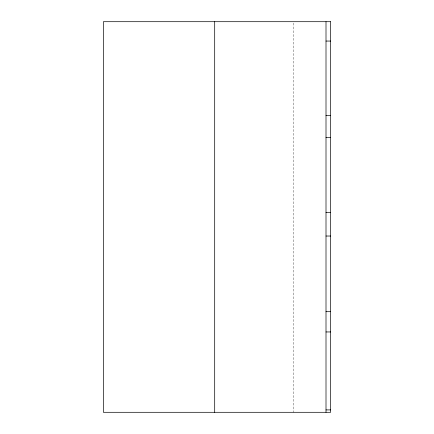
<?xml version="1.0" encoding="UTF-8"?>
<svg xmlns="http://www.w3.org/2000/svg" width="434" height="434" viewBox="0 0 434 434"><rect width="100%" height="100%" fill="white"/><g stroke="black" fill="none" stroke-linecap="round" stroke-linejoin="round"><path stroke-width="0.33" stroke-dasharray="2.17 1.63" d="M293.503 23.056L293.503 412.3"/><path stroke-width="0.65" d="M326.005 41.056L330.616 41.056M326.005 115.482L330.616 115.482M326.005 137.643L330.616 137.643M326.005 212.524L330.616 212.524M326.005 236.025L330.616 236.025M326.005 311.693L330.616 311.693M326.005 331.95L330.616 331.95M326.005 409.908L330.616 409.908M326.005 21.7L326.005 412.3M214.694 21.7L214.694 412.3M330.616 21.7L103.384 21.7L103.384 412.3L330.616 412.3L330.616 21.7"/></g></svg>
